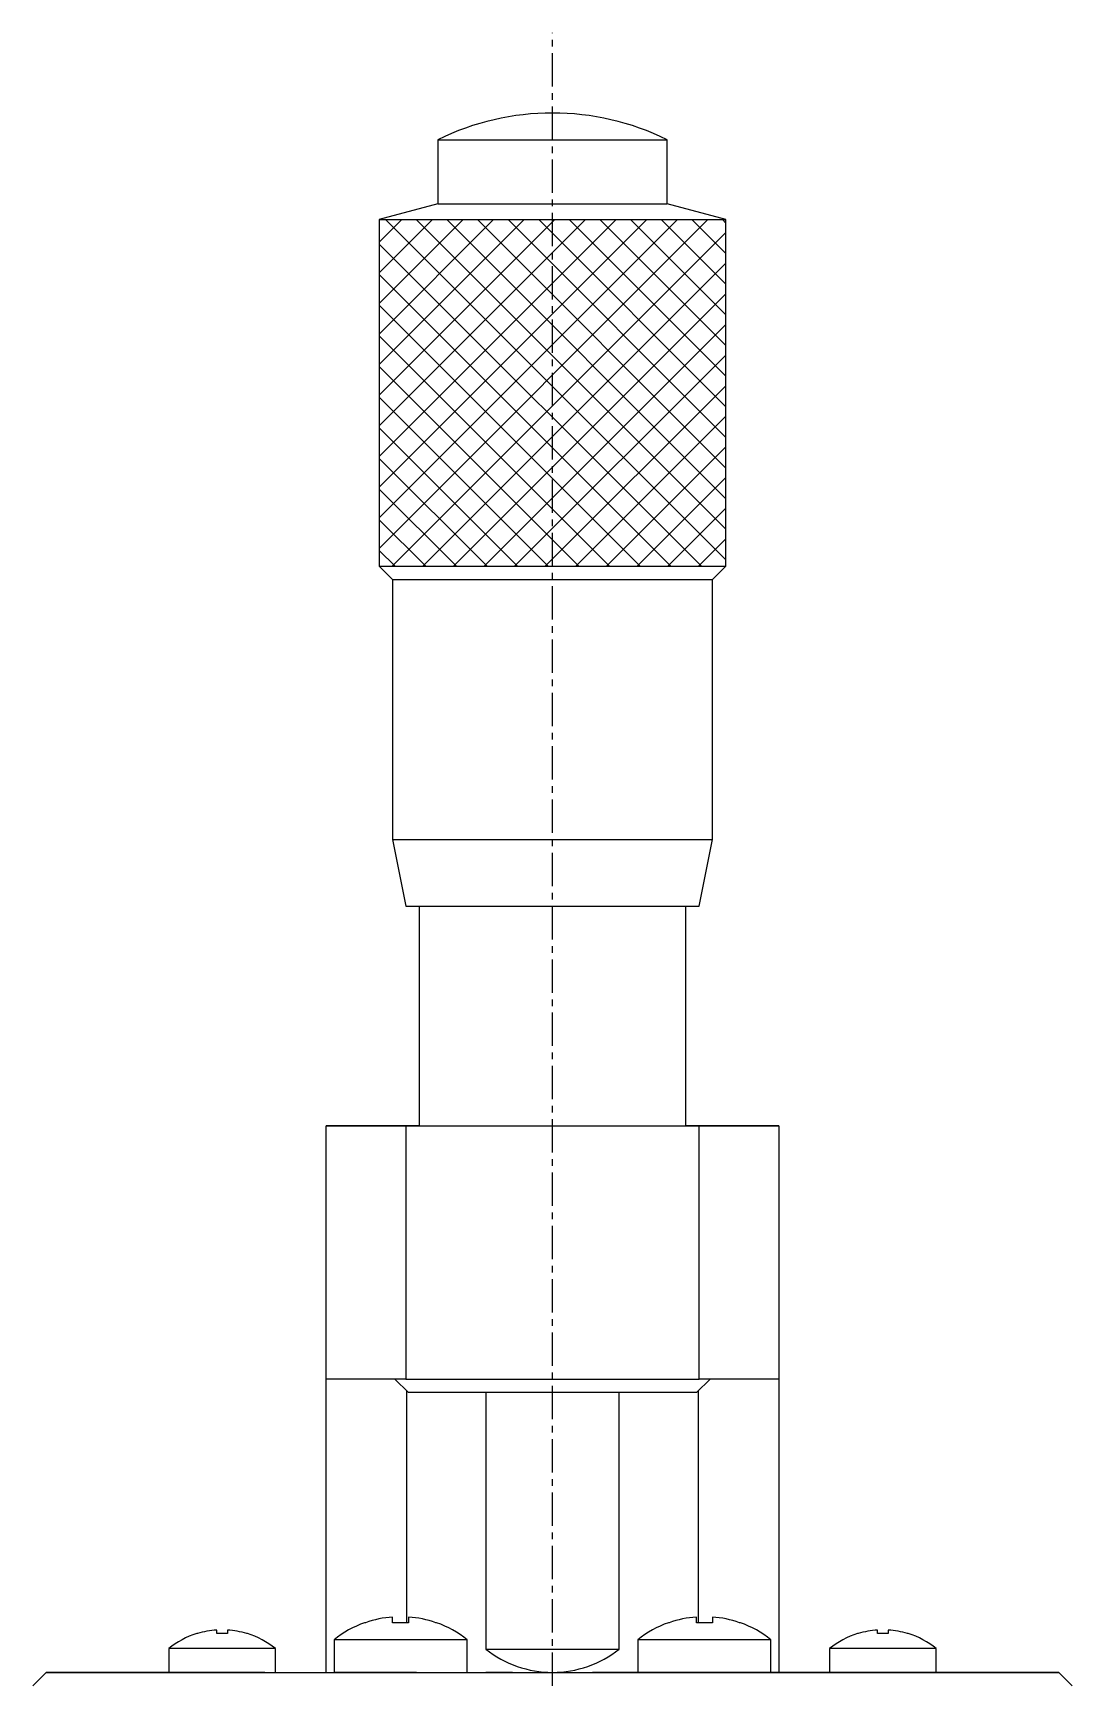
# Model space of a CAD drawing. Extents: x 56 to 220, y 78 to 232.
# Drawn here: x 119 to 158, y 170 to 231.8 of the extents above; entities that cross this region are included whole.
import ezdxf

# ---------------------------------------------------------------- set-up
doc = ezdxf.new("R2010")
doc.units = 0
doc.linetypes.add('CENTER', pattern=[2, 1.25, -0.25, 0.25, -0.25])
doc.layers.get('0').update_dxf_attribs({"linetype": 'CONTINUOUS'})

# ---------------------------------------------------------------- blocks, each defined once
blk = doc.blocks.new('*X10')
at = {"color": 0, "linetype": 'CONTINUOUS'}
for p, q in [((131.987, 212.441), (144.321, 224.775)), ((131.987, 213.59), (143.172, 224.775)), ((131.987, 214.739), (142.023, 224.775)), ((131.987, 215.888), (140.874, 224.775)), ((131.987, 217.037), (139.725, 224.775)), ((131.987, 218.186), (138.576, 224.775)), ((131.987, 219.335), (137.427, 224.775)), ((131.987, 220.484), (136.278, 224.775)), ((131.987, 221.633), (135.129, 224.775)), ((131.987, 222.782), (133.979, 224.775)), ((131.987, 223.932), (132.83, 224.775)), ((144.987, 212.009), (132.221, 224.775)), ((132.47, 211.775), (144.987, 224.292)), ((144.987, 213.158), (133.37, 224.775)), ((144.987, 214.307), (134.519, 224.775)), ((144.987, 215.456), (135.669, 224.775)), ((144.987, 216.605), (136.818, 224.775)), ((144.987, 217.755), (137.967, 224.775)), ((144.987, 218.904), (139.116, 224.775)), ((144.987, 220.053), (140.265, 224.775)), ((144.987, 221.202), (141.414, 224.775)), ((144.987, 222.351), (142.563, 224.775)), ((144.987, 223.5), (143.712, 224.775)), ((144.987, 224.649), (144.861, 224.775)), ((144.072, 211.775), (131.987, 223.86)), ((133.619, 211.775), (144.987, 223.143)), ((142.923, 211.775), (131.987, 222.711)), ((134.768, 211.775), (144.987, 221.994)), ((141.774, 211.775), (131.987, 221.562)), ((135.917, 211.775), (144.987, 220.844)), ((140.625, 211.775), (131.987, 220.413)), ((139.476, 211.775), (131.987, 219.264)), ((137.066, 211.775), (144.987, 219.695)), ((138.327, 211.775), (131.987, 218.115)), ((138.215, 211.775), (144.987, 218.546)), ((139.364, 211.775), (144.987, 217.397)), ((137.178, 211.775), (131.987, 216.966)), ((140.514, 211.775), (144.987, 216.248)), ((136.029, 211.775), (131.987, 215.817)), ((141.663, 211.775), (144.987, 215.099)), ((134.88, 211.775), (131.987, 214.668)), ((142.812, 211.775), (144.987, 213.95)), ((133.731, 211.775), (131.987, 213.519)), ((143.961, 211.775), (144.987, 212.801)), ((132.581, 211.775), (131.987, 212.369))]:
    blk.add_line(p, q, dxfattribs=at)

msp = doc.modelspace()

# ---------------------------------------------------------------- linework, layer by layer
at = {"color": 1, "linetype": 'CENTER'}
msp.add_line((138.486, 169.775), (138.487, 231.78), dxfattribs=at)
at = {"color": 7, "linetype": 'CONTINUOUS'}
for p, q in [((134.187, 227.775), (142.787, 227.775)), ((134.187, 227.775), (134.187, 225.364)), ((142.787, 225.364), (142.787, 227.775)), ((134.187, 225.364), (131.987, 224.775)), ((134.187, 225.364), (142.787, 225.364)), ((144.987, 224.775), (142.787, 225.364)), ((131.987, 224.775), (131.987, 224.775)), ((131.987, 211.775), (132.487, 211.275)), ((131.987, 211.775), (131.987, 211.775)), ((132.487, 211.275), (144.487, 211.275)), ((132.487, 211.275), (132.487, 201.525)), ((132.487, 211.275), (132.487, 211.275)), ((144.487, 211.275), (144.987, 211.775)), ((144.487, 201.525), (144.487, 211.275)), ((132.487, 201.525), (132.987, 199.025)), ((132.487, 201.525), (144.487, 201.525)), ((132.487, 201.525), (132.487, 201.525)), ((143.987, 199.025), (144.487, 201.525)), ((132.987, 199.025), (143.987, 199.025)), ((132.987, 199.025), (132.987, 199.025)), ((133.487, 199.025), (133.486, 190.775)), ((143.486, 190.775), (143.487, 199.025)), ((129.986, 181.275), (129.986, 190.775)), ((132.786, 190.775), (129.986, 190.775)), ((129.986, 190.775), (132.986, 190.775)), ((133.486, 190.775), (132.786, 190.775)), ((132.986, 190.775), (132.986, 181.275)), ((132.986, 190.775), (143.986, 190.775)), ((144.186, 190.775), (143.486, 190.775)), ((143.986, 181.275), (143.986, 190.775)), ((143.986, 190.775), (146.986, 190.775)), ((146.986, 190.775), (144.186, 190.775)), ((146.986, 190.775), (146.986, 181.275)), ((132.986, 181.275), (129.986, 181.275)), ((129.986, 170.275), (129.986, 181.275)), ((133.078, 180.775), (132.57, 181.275)), ((132.986, 181.275), (143.986, 181.275)), ((144.402, 181.275), (143.895, 180.775)), ((146.986, 181.275), (143.986, 181.275)), ((146.986, 181.275), (146.986, 170.275)), ((133.009, 180.843), (133.009, 172.14)), ((143.895, 180.775), (133.078, 180.775)), ((133.843, 180.775), (133.078, 180.775)), ((135.986, 180.775), (135.986, 171.152)), ((140.986, 171.152), (140.986, 180.775)), ((143.895, 180.775), (143.13, 180.775)), ((143.963, 172.14), (143.963, 180.842)), ((132.486, 172.14), (132.486, 172.352)), ((133.086, 172.352), (133.086, 172.14)), ((143.886, 172.14), (143.886, 172.352)), ((144.486, 172.352), (144.486, 172.14)), ((125.157, 171.731), (125.136, 171.731)), ((125.157, 171.731), (125.136, 171.731)), ((125.886, 171.731), (125.886, 171.862)), ((126.286, 171.731), (125.886, 171.731)), ((126.286, 171.862), (126.286, 171.731)), ((127.036, 171.731), (127.015, 171.731)), ((127.036, 171.731), (127.015, 171.731)), ((131.47, 172.14), (131.436, 172.14)), ((131.47, 172.14), (131.436, 172.14)), ((133.086, 172.14), (132.486, 172.14)), ((133.086, 172.14), (132.486, 172.14)), ((134.136, 172.14), (134.102, 172.14)), ((134.136, 172.14), (134.102, 172.14)), ((142.87, 172.14), (142.836, 172.14)), ((142.87, 172.14), (142.836, 172.14)), ((144.486, 172.14), (143.886, 172.14)), ((144.486, 172.14), (143.886, 172.14)), ((145.536, 172.14), (145.502, 172.14)), ((145.536, 172.14), (145.502, 172.14)), ((149.957, 171.731), (149.936, 171.731)), ((149.957, 171.731), (149.936, 171.731)), ((150.686, 171.731), (150.686, 171.862)), ((151.086, 171.731), (150.686, 171.731)), ((151.086, 171.862), (151.086, 171.731)), ((151.836, 171.731), (151.815, 171.731)), ((151.836, 171.731), (151.815, 171.731)), ((124.086, 171.173), (124.086, 170.275)), ((128.086, 171.173), (124.086, 171.173)), ((128.086, 170.275), (128.086, 171.173)), ((135.286, 171.497), (130.286, 171.497)), ((130.286, 171.497), (130.286, 170.275)), ((135.286, 170.275), (135.286, 171.497)), ((135.986, 171.152), (140.986, 171.152)), ((141.686, 171.497), (141.686, 170.275)), ((146.686, 171.497), (141.686, 171.497)), ((146.686, 170.275), (146.686, 171.497)), ((152.886, 171.173), (148.886, 171.173)), ((148.886, 171.173), (148.886, 170.275)), ((152.886, 170.275), (152.886, 171.173)), ((119.486, 170.275), (118.986, 169.775)), ((119.486, 170.275), (157.486, 170.274)), ((127.686, 170.275), (119.486, 170.275)), ((131.486, 170.275), (130.286, 170.275)), ((133.386, 170.275), (131.486, 170.275)), ((136.986, 170.275), (135.986, 170.275)), ((157.486, 170.274), (139.986, 170.275)), ((146.686, 170.275), (141.686, 170.275)), ((142.886, 170.275), (142.886, 170.275)), ((145.486, 170.275), (145.486, 170.275)), ((152.886, 170.275), (148.886, 170.275)), ((149.886, 170.275), (149.886, 170.275)), ((151.886, 170.275), (151.886, 170.275)), ((157.986, 169.774), (157.486, 170.274))]:
    msp.add_line(p, q, dxfattribs=at)
at = {"color": 3, "linetype": 'CONTINUOUS'}
for p, q in [((131.987, 224.775), (144.987, 224.775)), ((131.987, 224.775), (131.987, 211.775)), ((144.987, 211.775), (144.987, 224.775)), ((131.987, 211.775), (144.987, 211.775))]:
    msp.add_line(p, q, dxfattribs=at)
at = {"color": 7, "linetype": 'CONTINUOUS'}
for centre, radius, start, end in [((138.487, 219.03), 9.745, 63.81512, 116.1827), ((132.786, 168.375), 3.989, 94.31231, 109.26711), ((132.786, 168.375), 3.989, 70.73071, 85.68552), ((144.186, 168.375), 3.989, 94.31231, 109.26711), ((144.186, 168.375), 3.989, 70.73071, 85.68552), ((126.086, 168.675), 3.2, 107.26892, 128.6811), ((126.086, 168.675), 3.194, 93.58926, 106.90417), ((126.086, 168.675), 3.194, 73.09365, 86.40856), ((126.086, 168.675), 3.2, 51.31672, 72.72891), ((132.786, 168.375), 4, 109.72355, 128.6811), ((132.786, 168.375), 4, 51.31672, 70.27428), ((144.186, 168.375), 4, 109.72355, 128.6811), ((144.186, 168.375), 4, 51.31672, 70.27428), ((150.886, 168.675), 3.2, 107.26892, 128.6811), ((150.886, 168.675), 3.194, 93.58926, 106.90417), ((150.886, 168.675), 3.194, 73.09365, 86.40856), ((150.886, 168.675), 3.2, 51.31672, 72.72891), ((138.486, 174.275), 4, 231.31672, 269.99891), ((138.486, 174.275), 4, 269.99891, 308.6811)]:
    msp.add_arc(centre, radius, start, end, dxfattribs=at)

# ---------------------------------------------------------------- block references
at = {"color": 3, "linetype": 'CONTINUOUS'}
msp.add_blockref('*X10', (0, 0), dxfattribs=at)

doc.saveas('drawing.dxf')
